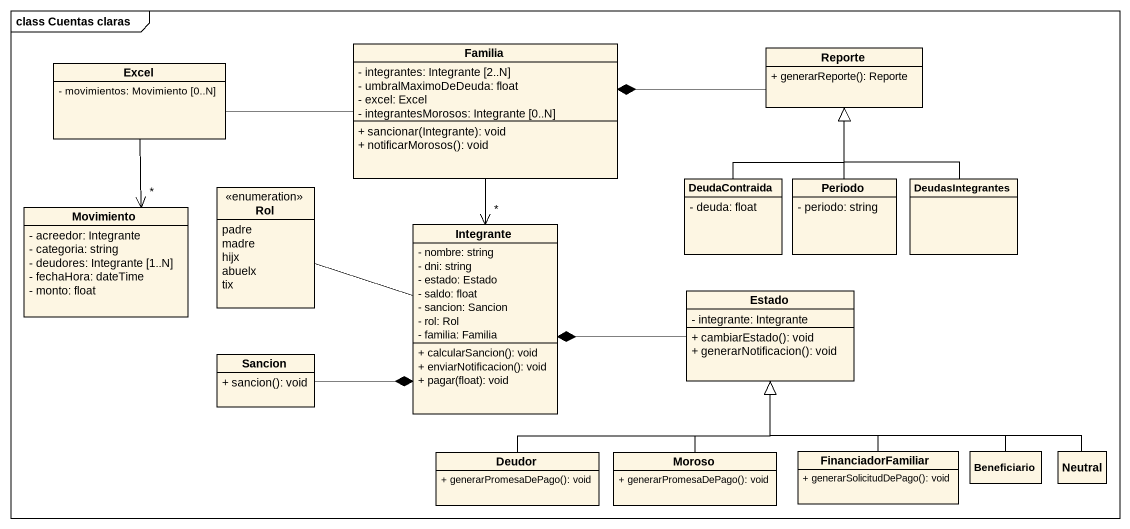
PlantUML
@startuml
mainframe class Cuentas claras
hide circle
hide empty members
skinparam classAttributeIconSize 0
class Familia {
  - integrantes: Integrante [2..N]
  - umbralMaximoDeDeuda: float
  - excel: Excel
  - integrantesMorosos: Integrante [0..N]
  + sancionar(Integrante): void
  + notificarMorosos(): void
}
class Reporte {
  + generarReporte(): Reporte
}
class Excel {
  - movimientos: Movimiento [0..N]
}
enum Rol {
  padre
  madre
  hijx
  abuelx
  tix
}
class DeudaContraida {
  - deuda: float
}
class Periodo {
  - periodo: string
}
class DeudasIntegrantes
class Movimiento {
  - acreedor: Integrante
  - categoria: string
  - deudores: Integrante [1..N]
  - fechaHora: dateTime
  - monto: float
}
class Integrante {
  - nombre: string
  - dni: string
  - estado: Estado
  - saldo: float
  - sancion: Sancion
  - rol: Rol
  - familia: Familia
  + calcularSancion(): void
  + enviarNotificacion(): void
  + pagar(float): void
}
class Estado {
  - integrante: Integrante
  + cambiarEstado(): void
  + generarNotificacion(): void
}
class Sancion {
  + sancion(): void
}
class Deudor {
  + generarPromesaDePago(): void
}
class Moroso {
  + generarPromesaDePago(): void
}
class FinanciadorFamiliar {
  + generarSolicitudDePago(): void
}
class Beneficiario
class Neutral
Familia -left- Excel
Familia --> "*" Integrante
Reporte -left-* Familia
DeudaContraida -up-|> Reporte
Periodo -up-|> Reporte
DeudasIntegrantes -up-|> Reporte
Movimiento "*" <-up- Excel
Integrante -left- Rol
Estado -left-* Integrante
Sancion -right-* Integrante
Deudor -right-|> Estado
Moroso -up-|> Estado
FinanciadorFamiliar -up-|> Estado
Beneficiario -left-|> Estado
Neutral -left-|> Estado
@enduml
